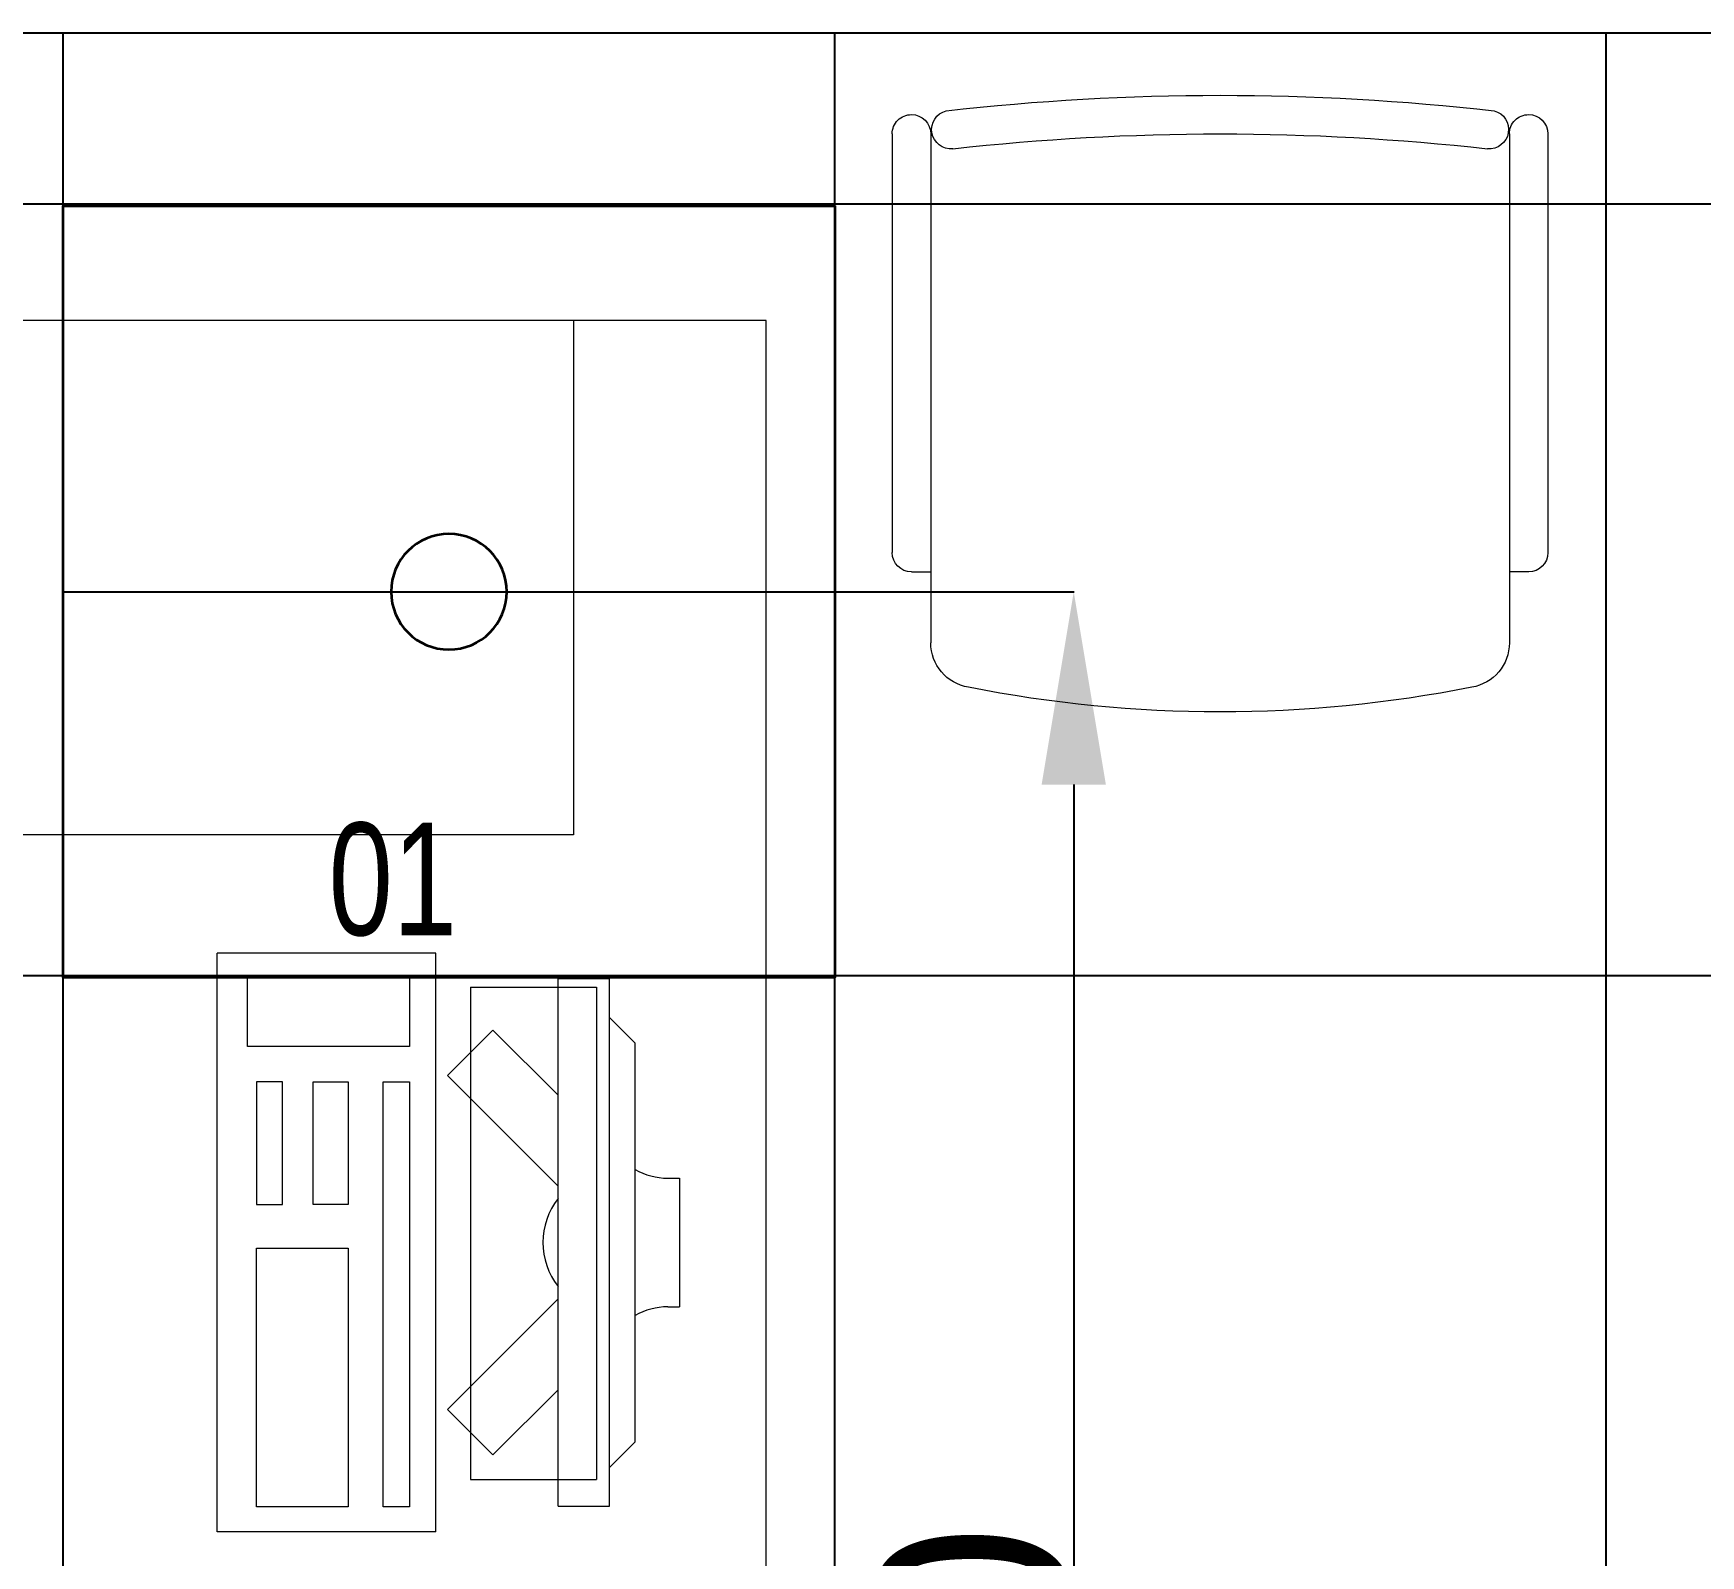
# Model space of a CAD drawing. Header units: inches. Extents: x -12418 to 57169, y -29325 to 19878.
# Drawn here: x 32377 to 33673, y -8251 to -7067 of the extents above; entities that cross this region are included whole.
import ezdxf
from ezdxf.enums import TextEntityAlignment as Align

# ---------------------------------------------------------------- set-up
doc = ezdxf.new("R2010")
doc.units = ezdxf.units.IN
doc.header["$LTSCALE"] = 25
doc.header["$MEASUREMENT"] = 0
doc.header["$PDMODE"] = 3
doc.linetypes.add('00-Ground Floor$0$HIDDEN', pattern=[9.525, 6.35, -3.175])
doc.layers.get('0').update_dxf_attribs({"color": 8})
doc.layers.get('Defpoints').update_dxf_attribs({"color": 8})
for name, color, linetype, lineweight in [('00-Ground Floor$0$72_EGR_EQP_TAG', 142, 'Continuous', 5), ('00-Ground Floor$0$LOADING', 253, 'Continuous', 5), ('00-Ground Floor$0$Walls', 251, 'Continuous', 5), ('E-DIM', 6, 'Continuous', 18), ('E-LITE-CIRC-NUMB', 6, 'Continuous', 25), ('E-LITE-CLNG', 150, 'Continuous', 35), ('E-LITE-CTRL', 6, 'Continuous', 25)]:
    doc.layers.add(name, color=color, linetype=linetype, lineweight=lineweight)
doc.layers.add('00-Ground Floor$0$False Ceiling', color=251, linetype='Continuous')
doc.styles.add('00-Ground Floor$0$X3G_ENTITY_257CFD', font='swisscl.ttf', dxfattribs={"height": 200})
doc.styles.add('DC_Simplex', font='SIMPLEX.shx', dxfattribs={"width": 0.7})
doc.styles.get("Standard").update_dxf_attribs({"font": 'arial.ttf'})
doc.dimstyles.get("Standard").update_dxf_attribs({"dimtxt": 150, "dimasz": 150, "dimexe": 0.18, "dimexo": 0.0625, "dimgap": 1, "dimtad": 1, "dimdec": 0, "dimlfac": 0.1, "dimzin": 0, "dimdsep": 46, "dimtxsty": 'Standard', "dimcen": 0.09, "dimclrd": 256, "dimclrt": 7, "dimadec": 0, "dimazin": 0, "dimtfac": 1, "dimtdec": 0, "dimtofl": 0, "dimtmove": 0, "dimatfit": 3, "dimfxl": 1, "dimtolj": 1, "dimtzin": 0, "dimarcsym": 0})

# ---------------------------------------------------------------- blocks, each defined once
blk = doc.blocks.new('00-Ground Floor$0$GF21043-P')
at = {"color": 0}
for p, q in [((0.8, 0.75), (-0.8, 0.75)), ((-0.8, 0.75), (-0.8, 0))]:
    blk.add_line(p, q, dxfattribs=at)
at = {"color": 0, "linetype": '00-Ground Floor$0$HIDDEN'}
for p, q in [((-0.8, 0.6), (-0.4, 0.6)), ((-0.4, 0.6), (-0.4, 0))]:
    blk.add_line(p, q, dxfattribs=at)
blk = doc.blocks.new('00-Ground Floor$0$GF21016-P')
at = {"layer": '00-Ground Floor$0$LOADING', "extrusion": (-1.24384e-09, -1.20261e-09, -1)}
for p, q in [((0.0128, 0.0179), (0.0128, 0.4136)), ((0.4628, 0.0179), (0.4628, 0.4136)), ((-0.0022, 0.3585), (0.0128, 0.3585)), ((0.4778, 0.3585), (0.4628, 0.3585)), ((-0.0172, 0.0179), (-0.0172, 0.3435)), ((0.4928, 0.0179), (0.4928, 0.3435)), ((0.4778, 0.0029), (0.4778, 0.0029))]:
    blk.add_line(p, q, dxfattribs=at)
for centre, radius, start, end in [((-0.2378, -0.5362), 1.0036, 78.7568, 101.2432), ((-0.0478, 0.4136), 0.035, 0, 80.6557), ((-0.4278, 0.4136), 0.035, 99.3443, 180), ((0.0022, 0.3435), 0.015, 0, 90), ((-0.4778, 0.3435), 0.015, 90, 180), ((-0.0284, 0.0145), 0.015, 284.3864, 95.5209), ((-0.2378, 1.8928), 1.8749, 263.6341, 276.3659), ((-0.4471, 0.0145), 0.015, 84.4791, 255.6136), ((0.0022, 0.0179), 0.015, 270, 0), ((0.0022, 0.0179), 0.015, 180, 270), ((-0.4778, 0.0179), 0.015, 270, 0), ((-0.4778, 0.0179), 0.015, 180, 270), ((-0.2378, 1.8734), 1.8855, 263.5119, 276.4881)]:
    blk.add_arc(centre, radius, start, end, dxfattribs=at)
blk = doc.blocks.new('00-Ground Floor$0$ITCWLS1-P')
at = {"layer": '00-Ground Floor$0$LOADING'}
for p, q in [((-0.17, 0.45), (-0.17, 0)), ((-0.17, 0.45), (0, 0.45)), ((0, 0.45), (0, 0)), ((-0.2651, 0.43, 0), (-0.3051, 0.43, 0)), ((-0.3051, 0.43, 0), (-0.3051, 0.02, 0)), ((-0.2651, 0.43, 0), (-0.2651, 0.02, 0)), ((-0.1496, 0.4305), (-0.1291, 0.4305)), ((-0.1291, 0.4305), (-0.1291, 0.4089)), ((-0.197, 0.4094), (-0.295, 0.4094)), ((-0.295, 0.0264), (-0.295, 0.4094)), ((-0.197, 0.0264), (-0.197, 0.4094)), ((-0.3251, 0.38, 0), (-0.3051, 0.4, 0)), ((-0.3251, 0.38, 0), (-0.3251, 0.07, 0)), ((-0.3503, 0.275), (-0.3596, 0.275)), ((-0.3596, 0.175), (-0.3596, 0.275)), ((-0.3503, 0.175), (-0.3596, 0.175)), ((-0.3251, 0.07, 0), (-0.3051, 0.05, 0)), ((-0.197, 0.0264), (-0.295, 0.0264)), ((-0.3051, 0.02, 0), (-0.2651, 0.02, 0)), ((-0.17, 0), (0, 0))]:
    blk.add_line(p, q, dxfattribs=at)
at = {"layer": '00-Ground Floor$0$LOADING', "extrusion": (2.48281e-10, 3.18408e-10, -1)}
for p, q in [((-0.2651, 0.3395), (-0.2144, 0.3902)), ((-0.1791, 0.3548), (-0.2144, 0.3902)), ((-0.2651, 0.2688), (-0.1791, 0.3548))]:
    blk.add_line(p, q, dxfattribs=at)
at = {"layer": '00-Ground Floor$0$LOADING', "extrusion": (2.48281e-10, -3.18408e-10, -1)}
for p, q in [((-0.2651, 0.1812), (-0.1791, 0.0952)), ((-0.2651, 0.1105), (-0.2144, 0.0598)), ((-0.1791, 0.0952), (-0.2144, 0.0598))]:
    blk.add_line(p, q, dxfattribs=at)
at = {"layer": '00-Ground Floor$0$LOADING'}
for points in [[(-0.1291, 0.4089), (-0.1291, 0.1), (-0.1496, 0.1), (-0.1496, 0.4305)], [(-0.1496, 0.1), (-0.1496, 0.1), (-0.1496, 0.1), (-0.1496, 0.1), (-0.1496, 0.1), (-0.1496, 0.1), (-0.1496, 0.1), (-0.1496, 0.1), (-0.1496, 0.1)], [(-0.1496, 0.1), (-0.1496, 0.1), (-0.1496, 0.1), (-0.1496, 0.1), (-0.1496, 0.1), (-0.1496, 0.1), (-0.1496, 0.1), (-0.1496, 0.1), (-0.1496, 0.1), (-0.1496, 0.1), (-0.1496, 0.1), (-0.1496, 0.1), (-0.1496, 0.1), (-0.1496, 0.1), (-0.1496, 0.1), (-0.1496, 0.1), (-0.1496, 0.1), (-0.1496, 0.1)], [(-0.1496, 0.1), (-0.1496, 0.1), (-0.1496, 0.1), (-0.1496, 0.1), (-0.1496, 0.1), (-0.1496, 0.1), (-0.1496, 0.1), (-0.1496, 0.1), (-0.1496, 0.1), (-0.1496, 0.1)], [(-0.1496, 0.1), (-0.1496, 0.1), (-0.1496, 0.1), (-0.1496, 0.1), (-0.1496, 0.1), (-0.1496, 0.1), (-0.1496, 0.1)], [(-0.1496, 0.1), (-0.1496, 0.1), (-0.1496, 0.1), (-0.1496, 0.1), (-0.1496, 0.1), (-0.1496, 0.1), (-0.1496, 0.1), (-0.1496, 0.1), (-0.1496, 0.1), (-0.1496, 0.1)], [(-0.1496, 0.1), (-0.1496, 0.1), (-0.1496, 0.1), (-0.1496, 0.1), (-0.1496, 0.1), (-0.1496, 0.1), (-0.1496, 0.1), (-0.1496, 0.1), (-0.1496, 0.1), (-0.1496, 0.1), (-0.1496, 0.1), (-0.1496, 0.1), (-0.1496, 0.1), (-0.1496, 0.1), (-0.1496, 0.1)], [(-0.1496, 0.1), (-0.1496, 0.1), (-0.1496, 0.1), (-0.1496, 0.1), (-0.1496, 0.1), (-0.1496, 0.1), (-0.1496, 0.1), (-0.1496, 0.1), (-0.1496, 0.1), (-0.1496, 0.1)], [(-0.1496, 0.1), (-0.1496, 0.1), (-0.1496, 0.1), (-0.1496, 0.1), (-0.1496, 0.1), (-0.1496, 0.1), (-0.1496, 0.1), (-0.1496, 0.1), (-0.1496, 0.1), (-0.1496, 0.1)], [(-0.1496, 0.1), (-0.1496, 0.1), (-0.1496, 0.1), (-0.1496, 0.1), (-0.1496, 0.1), (-0.1496, 0.1), (-0.1496, 0.1), (-0.1496, 0.1), (-0.1496, 0.1), (-0.1496, 0.1), (-0.1496, 0.1), (-0.1496, 0.1), (-0.1496, 0.1), (-0.1496, 0.1), (-0.1496, 0.1), (-0.1496, 0.1), (-0.1496, 0.1), (-0.1496, 0.1), (-0.1496, 0.1), (-0.1496, 0.1), (-0.1496, 0.1), (-0.1496, 0.1), (-0.1496, 0.1), (-0.1496, 0.1), (-0.1496, 0.1), (-0.1496, 0.1), (-0.1496, 0.1), (-0.1496, 0.1), (-0.1496, 0.1), (-0.1496, 0.1), (-0.1496, 0.1), (-0.1496, 0.1), (-0.1496, 0.1), (-0.1496, 0.1), (-0.1496, 0.1), (-0.1496, 0.1), (-0.1496, 0.1), (-0.1496, 0.1), (-0.1496, 0.1), (-0.1496, 0.1), (-0.1496, 0.1), (-0.1496, 0.1), (-0.1496, 0.1), (-0.1496, 0.1), (-0.1496, 0.1), (-0.1496, 0.1), (-0.1496, 0.1), (-0.1496, 0.1), (-0.1496, 0.1), (-0.1496, 0.1), (-0.1496, 0.1), (-0.1496, 0.1), (-0.1496, 0.1), (-0.1496, 0.1)], [(-0.1496, 0.1), (-0.1496, 0.1), (-0.1496, 0.1), (-0.1496, 0.1), (-0.1496, 0.1), (-0.1496, 0.1), (-0.1496, 0.1), (-0.1496, 0.1), (-0.1496, 0.1), (-0.1496, 0.1), (-0.1496, 0.1), (-0.1496, 0.1), (-0.1496, 0.1), (-0.1496, 0.1), (-0.1496, 0.1), (-0.1496, 0.1), (-0.1496, 0.1), (-0.1496, 0.1), (-0.1496, 0.1), (-0.1496, 0.1), (-0.1496, 0.1), (-0.1496, 0.1), (-0.1496, 0.1), (-0.1496, 0.1), (-0.1496, 0.1), (-0.1496, 0.1), (-0.1496, 0.1), (-0.1496, 0.1), (-0.1496, 0.1), (-0.1496, 0.1), (-0.1496, 0.1), (-0.1496, 0.1), (-0.1496, 0.1), (-0.1496, 0.1), (-0.1496, 0.1), (-0.1496, 0.1), (-0.1496, 0.1), (-0.1496, 0.1), (-0.1496, 0.1), (-0.1496, 0.1), (-0.1496, 0.1), (-0.1496, 0.1), (-0.1496, 0.1), (-0.1496, 0.1), (-0.1496, 0.1), (-0.1496, 0.1), (-0.1496, 0.1), (-0.1496, 0.1), (-0.1496, 0.1), (-0.1496, 0.1), (-0.1496, 0.1), (-0.1496, 0.1), (-0.1496, 0.1), (-0.1496, 0.1), (-0.1496, 0.1), (-0.1496, 0.1), (-0.1496, 0.1), (-0.1496, 0.1), (-0.1496, 0.1), (-0.1496, 0.1), (-0.1496, 0.1), (-0.1496, 0.1), (-0.1496, 0.1), (-0.1496, 0.1), (-0.1496, 0.1), (-0.1496, 0.1), (-0.1496, 0.1), (-0.1496, 0.1), (-0.1496, 0.1), (-0.1496, 0.1), (-0.1496, 0.1), (-0.1496, 0.1), (-0.1496, 0.1), (-0.1496, 0.1), (-0.1496, 0.1), (-0.1496, 0.1), (-0.1496, 0.1), (-0.1496, 0.1), (-0.1496, 0.1), (-0.1496, 0.1), (-0.1496, 0.1), (-0.1496, 0.1), (-0.1496, 0.1), (-0.1496, 0.1), (-0.1496, 0.1), (-0.1496, 0.1), (-0.1496, 0.1), (-0.1496, 0.1), (-0.1496, 0.1)], [(-0.1496, 0.1), (-0.1496, 0.1), (-0.1496, 0.1), (-0.1496, 0.1), (-0.1496, 0.1), (-0.1496, 0.1), (-0.1496, 0.1), (-0.1496, 0.1), (-0.1496, 0.1), (-0.1496, 0.1), (-0.1496, 0.1), (-0.1496, 0.1)], [(-0.1496, 0.1), (-0.1496, 0.1), (-0.1496, 0.1), (-0.1496, 0.1), (-0.1496, 0.1), (-0.1496, 0.1), (-0.1496, 0.1)], [(-0.1496, 0.1), (-0.1496, 0.1), (-0.1496, 0.1), (-0.1496, 0.1), (-0.1496, 0.1), (-0.1496, 0.1), (-0.1496, 0.1), (-0.1496, 0.1), (-0.1496, 0.1), (-0.1496, 0.1), (-0.1496, 0.1), (-0.1496, 0.1), (-0.1496, 0.1), (-0.1496, 0.1), (-0.1496, 0.1), (-0.1496, 0.1), (-0.1496, 0.1)], [(-0.1496, 0.1), (-0.1496, 0.1), (-0.1496, 0.1), (-0.1496, 0.1), (-0.1496, 0.1), (-0.1496, 0.1), (-0.1496, 0.1), (-0.1496, 0.1), (-0.1496, 0.1), (-0.1496, 0.1), (-0.1496, 0.1), (-0.1496, 0.1), (-0.1496, 0.1), (-0.1496, 0.1), (-0.1496, 0.1), (-0.1496, 0.1), (-0.1496, 0.1), (-0.1496, 0.1), (-0.1496, 0.1), (-0.1496, 0.1), (-0.1496, 0.1), (-0.1496, 0.1), (-0.1496, 0.1), (-0.1496, 0.1), (-0.1496, 0.1), (-0.1496, 0.1), (-0.1496, 0.1), (-0.1496, 0.1), (-0.1496, 0.1), (-0.1496, 0.1), (-0.1496, 0.1), (-0.1496, 0.1), (-0.1496, 0.1), (-0.1496, 0.1), (-0.1496, 0.1), (-0.1496, 0.1), (-0.1496, 0.1), (-0.1496, 0.1), (-0.1496, 0.1), (-0.1496, 0.1), (-0.1496, 0.1), (-0.1496, 0.1), (-0.1496, 0.1), (-0.1496, 0.1), (-0.1496, 0.1), (-0.1496, 0.1), (-0.1496, 0.1), (-0.1496, 0.1), (-0.1496, 0.1), (-0.1496, 0.1), (-0.1496, 0.1), (-0.1496, 0.1), (-0.1496, 0.1), (-0.1496, 0.1), (-0.1496, 0.1), (-0.1496, 0.1), (-0.1496, 0.1), (-0.1496, 0.1), (-0.1496, 0.1), (-0.1496, 0.1), (-0.1496, 0.1), (-0.1496, 0.1), (-0.1496, 0.1), (-0.1496, 0.1), (-0.1496, 0.1), (-0.1496, 0.1), (-0.1496, 0.1), (-0.1496, 0.1), (-0.1496, 0.1), (-0.1496, 0.1), (-0.1496, 0.1), (-0.1496, 0.1), (-0.1496, 0.1), (-0.1496, 0.1), (-0.1496, 0.1), (-0.1496, 0.1), (-0.1496, 0.1), (-0.1496, 0.1), (-0.1496, 0.1), (-0.1496, 0.1), (-0.1496, 0.1), (-0.1496, 0.1), (-0.1496, 0.1), (-0.1496, 0.1), (-0.1496, 0.1), (-0.1496, 0.1), (-0.1496, 0.1), (-0.1496, 0.1), (-0.1496, 0.1), (-0.1496, 0.1), (-0.1496, 0.1), (-0.1496, 0.1), (-0.1496, 0.1), (-0.1496, 0.1), (-0.1496, 0.1), (-0.1496, 0.1), (-0.1496, 0.1), (-0.1496, 0.1), (-0.1496, 0.1), (-0.1496, 0.1), (-0.1496, 0.1), (-0.1496, 0.1), (-0.1496, 0.1), (-0.1496, 0.1), (-0.1496, 0.1), (-0.1496, 0.1), (-0.1496, 0.1), (-0.1496, 0.1), (-0.1496, 0.1), (-0.1496, 0.1), (-0.1496, 0.1)], [(-0.1496, 0.1), (-0.1496, 0.1), (-0.1496, 0.1), (-0.1496, 0.1), (-0.1496, 0.1), (-0.1496, 0.1), (-0.1496, 0.1), (-0.1496, 0.1)]]:
    blk.add_lwpolyline(points, dxfattribs=at)
for points in [[(-0.1019, 0.4305), (-0.0304, 0.4305), (-0.0304, 0.2294), (-0.1019, 0.2294)], [(-0.1019, 0.1954), (-0.0747, 0.1954), (-0.0747, 0.1), (-0.1019, 0.1)], [(-0.0304, 0.1954), (-0.0508, 0.1954), (-0.0508, 0.1), (-0.0304, 0.1)], [(-0.1496, 0.1), (-0.1496, 0.1), (-0.1496, 0.1), (-0.1496, 0.1), (-0.1496, 0.1), (-0.1496, 0.1), (-0.1496, 0.1), (-0.1496, 0.1), (-0.1496, 0.1), (-0.1496, 0.1), (-0.1496, 0.1), (-0.1496, 0.1), (-0.1496, 0.1), (-0.1496, 0.1), (-0.1496, 0.1), (-0.1496, 0.1), (-0.1496, 0.1), (-0.1496, 0.1), (-0.1496, 0.1), (-0.1496, 0.1), (-0.1496, 0.1), (-0.1496, 0.1), (-0.1496, 0.1), (-0.1496, 0.1), (-0.1496, 0.1), (-0.1496, 0.1), (-0.1496, 0.1), (-0.1496, 0.1), (-0.1496, 0.1), (-0.1496, 0.1), (-0.1496, 0.1), (-0.1496, 0.1), (-0.1496, 0.1), (-0.1496, 0.1), (-0.1496, 0.1), (-0.1496, 0.1), (-0.1496, 0.1), (-0.1496, 0.1), (-0.1496, 0.1), (-0.1496, 0.1), (-0.1496, 0.1), (-0.1496, 0.1), (-0.1496, 0.1), (-0.1496, 0.1), (-0.1496, 0.1), (-0.1496, 0.1), (-0.1496, 0.1), (-0.1496, 0.1), (-0.1496, 0.1), (-0.1496, 0.1), (-0.1496, 0.1), (-0.1496, 0.1), (-0.1496, 0.1), (-0.1496, 0.1), (-0.1496, 0.1), (-0.1496, 0.1), (-0.1496, 0.1), (-0.1496, 0.1), (-0.1496, 0.1), (-0.1496, 0.1), (-0.1496, 0.1), (-0.1496, 0.1), (-0.1496, 0.1), (-0.1496, 0.1), (-0.1496, 0.1), (-0.1496, 0.1), (-0.1496, 0.1), (-0.1496, 0.1), (-0.1496, 0.1), (-0.1496, 0.1), (-0.1496, 0.1), (-0.1496, 0.1), (-0.1496, 0.1), (-0.1496, 0.1), (-0.1496, 0.1), (-0.1496, 0.1), (-0.1496, 0.1), (-0.1496, 0.1), (-0.1496, 0.1), (-0.1496, 0.1), (-0.1496, 0.1), (-0.1496, 0.1), (-0.1496, 0.1), (-0.1496, 0.1), (-0.1496, 0.1), (-0.1496, 0.1), (-0.1496, 0.1), (-0.1496, 0.1), (-0.1496, 0.1), (-0.1496, 0.1), (-0.1496, 0.1), (-0.1496, 0.1), (-0.1496, 0.1), (-0.1496, 0.1), (-0.1496, 0.1), (-0.1496, 0.1), (-0.1496, 0.1), (-0.1496, 0.1), (-0.1496, 0.1), (-0.1496, 0.1), (-0.1496, 0.1), (-0.1496, 0.1), (-0.1496, 0.1), (-0.1496, 0.1), (-0.1496, 0.1), (-0.1496, 0.1), (-0.1496, 0.1), (-0.1496, 0.1), (-0.1496, 0.1), (-0.1496, 0.1), (-0.1496, 0.1), (-0.1496, 0.1), (-0.1496, 0.1), (-0.1496, 0.1), (-0.1496, 0.1), (-0.1496, 0.1), (-0.1496, 0.1), (-0.1496, 0.1), (-0.1496, 0.1), (-0.1496, 0.1), (-0.1496, 0.1), (-0.1496, 0.1), (-0.1496, 0.1), (-0.1496, 0.1), (-0.1496, 0.1), (-0.1496, 0.1), (-0.1496, 0.1), (-0.1496, 0.1), (-0.1496, 0.1), (-0.1496, 0.1), (-0.1496, 0.1), (-0.1496, 0.1), (-0.1496, 0.1), (-0.1496, 0.1), (-0.1496, 0.1), (-0.1496, 0.1), (-0.1496, 0.1), (-0.1496, 0.1), (-0.1496, 0.1), (-0.1496, 0.1), (-0.1496, 0.1), (-0.1496, 0.1), (-0.1496, 0.1), (-0.1496, 0.1), (-0.1496, 0.1), (-0.1496, 0.1), (-0.1496, 0.1), (-0.1496, 0.1), (-0.1496, 0.1), (-0.1496, 0.1), (-0.1496, 0.1), (-0.1496, 0.1), (-0.1496, 0.1), (-0.1496, 0.1), (-0.1496, 0.1), (-0.1496, 0.1), (-0.1496, 0.1), (-0.1496, 0.1), (-0.1496, 0.1), (-0.1496, 0.1), (-0.1496, 0.1), (-0.1496, 0.1), (-0.1496, 0.1), (-0.1496, 0.1), (-0.1496, 0.1), (-0.1496, 0.1), (-0.1496, 0.1), (-0.1496, 0.1), (-0.1496, 0.1), (-0.1496, 0.1), (-0.1496, 0.1), (-0.1496, 0.1), (-0.1496, 0.1), (-0.1496, 0.1), (-0.1496, 0.1), (-0.1496, 0.1), (-0.1496, 0.1), (-0.1496, 0.1), (-0.1496, 0.1), (-0.1496, 0.1), (-0.1496, 0.1), (-0.1496, 0.1), (-0.1496, 0.1), (-0.1496, 0.1), (-0.1496, 0.1), (-0.1496, 0.1), (-0.1496, 0.1), (-0.1496, 0.1), (-0.1496, 0.1), (-0.1496, 0.1), (-0.1496, 0.1), (-0.1496, 0.1), (-0.1496, 0.1), (-0.1496, 0.1), (-0.1496, 0.1), (-0.1496, 0.1), (-0.1496, 0.1), (-0.1496, 0.1), (-0.1496, 0.1), (-0.1496, 0.1), (-0.1496, 0.1), (-0.1496, 0.1), (-0.1496, 0.1), (-0.1496, 0.1), (-0.1496, 0.1), (-0.1496, 0.1), (-0.1496, 0.1), (-0.1496, 0.1), (-0.1496, 0.1), (-0.1496, 0.1), (-0.1496, 0.1), (-0.1496, 0.1), (-0.1496, 0.1), (-0.1496, 0.1), (-0.1496, 0.1), (-0.1496, 0.1), (-0.1496, 0.1), (-0.1496, 0.1), (-0.1496, 0.1), (-0.1496, 0.1), (-0.1496, 0.1), (-0.1496, 0.1), (-0.1496, 0.1), (-0.1496, 0.1), (-0.1496, 0.1), (-0.1496, 0.1), (-0.1496, 0.1), (-0.1496, 0.1), (-0.1496, 0.1), (-0.1496, 0.1), (-0.1496, 0.1), (-0.1496, 0.1), (-0.1496, 0.1), (-0.1496, 0.1), (-0.1496, 0.1), (-0.1496, 0.1), (-0.1496, 0.1), (-0.1496, 0.1), (-0.1496, 0.1), (-0.1496, 0.1), (-0.1496, 0.1), (-0.1496, 0.1), (-0.1496, 0.1), (-0.1496, 0.1), (-0.1496, 0.1), (-0.1496, 0.1), (-0.1496, 0.1), (-0.1496, 0.1), (-0.1496, 0.1), (-0.1496, 0.1), (-0.1496, 0.1), (-0.1496, 0.1), (-0.1496, 0.1), (-0.1496, 0.1), (-0.1496, 0.1), (-0.1496, 0.1), (-0.1496, 0.1), (-0.1496, 0.1), (-0.1496, 0.1), (-0.1496, 0.1), (-0.1496, 0.1), (-0.1496, 0.1), (-0.1496, 0.1), (-0.1496, 0.1), (-0.1496, 0.1), (-0.1496, 0.1), (-0.1496, 0.1), (-0.1496, 0.1), (-0.1496, 0.1), (-0.1496, 0.1), (-0.1496, 0.1), (-0.1496, 0.1), (-0.1496, 0.1), (-0.1496, 0.1), (-0.1496, 0.1), (-0.1496, 0.1), (-0.1496, 0.1)], [(-0.1496, 0.1), (-0.1496, 0.1), (-0.1496, 0.1), (-0.1496, 0.1), (-0.1496, 0.1), (-0.1496, 0.1), (-0.1496, 0.1), (-0.1496, 0.1), (-0.1496, 0.1), (-0.1496, 0.1), (-0.1496, 0.1), (-0.1496, 0.1), (-0.1496, 0.1), (-0.1496, 0.1), (-0.1496, 0.1), (-0.1496, 0.1), (-0.1496, 0.1), (-0.1496, 0.1), (-0.1496, 0.1), (-0.1496, 0.1), (-0.1496, 0.1), (-0.1496, 0.1), (-0.1496, 0.1), (-0.1496, 0.1), (-0.1496, 0.1), (-0.1496, 0.1), (-0.1496, 0.1), (-0.1496, 0.1), (-0.1496, 0.1), (-0.1496, 0.1), (-0.1496, 0.1), (-0.1496, 0.1), (-0.1496, 0.1), (-0.1496, 0.1), (-0.1496, 0.1), (-0.1496, 0.1), (-0.1496, 0.1), (-0.1496, 0.1), (-0.1496, 0.1), (-0.1496, 0.1), (-0.1496, 0.1), (-0.1496, 0.1), (-0.1496, 0.1), (-0.1496, 0.1), (-0.1496, 0.1), (-0.1496, 0.1), (-0.1496, 0.1), (-0.1496, 0.1), (-0.1496, 0.1), (-0.1496, 0.1), (-0.1496, 0.1), (-0.1496, 0.1), (-0.1496, 0.1), (-0.1496, 0.1), (-0.1496, 0.1), (-0.1496, 0.1), (-0.1496, 0.1), (-0.1496, 0.1), (-0.1496, 0.1), (-0.1496, 0.1), (-0.1496, 0.1), (-0.1496, 0.1), (-0.1496, 0.1), (-0.1496, 0.1), (-0.1496, 0.1), (-0.1496, 0.1), (-0.1496, 0.1), (-0.1496, 0.1), (-0.1496, 0.1), (-0.1496, 0.1), (-0.1496, 0.1), (-0.1496, 0.1), (-0.1496, 0.1), (-0.1496, 0.1), (-0.1496, 0.1), (-0.1496, 0.1), (-0.1496, 0.1), (-0.1496, 0.1), (-0.1496, 0.1), (-0.1496, 0.1), (-0.1496, 0.1), (-0.1496, 0.1), (-0.1496, 0.1), (-0.1496, 0.1), (-0.1496, 0.1), (-0.1496, 0.1), (-0.1496, 0.1), (-0.1496, 0.1), (-0.1496, 0.1), (-0.1496, 0.1), (-0.1496, 0.1), (-0.1496, 0.1), (-0.1496, 0.1), (-0.1496, 0.1), (-0.1496, 0.1), (-0.1496, 0.1), (-0.1496, 0.1), (-0.1496, 0.1), (-0.1496, 0.1), (-0.1496, 0.1), (-0.1496, 0.1), (-0.1496, 0.1), (-0.1496, 0.1), (-0.1496, 0.1), (-0.1496, 0.1), (-0.1496, 0.1), (-0.1496, 0.1), (-0.1496, 0.1), (-0.1496, 0.1), (-0.1496, 0.1), (-0.1496, 0.1), (-0.1496, 0.1), (-0.1496, 0.1), (-0.1496, 0.1), (-0.1496, 0.1), (-0.1496, 0.1), (-0.1496, 0.1), (-0.1496, 0.1), (-0.1496, 0.1), (-0.1496, 0.1), (-0.1496, 0.1), (-0.1496, 0.1), (-0.1496, 0.1), (-0.1496, 0.1), (-0.1496, 0.1), (-0.1496, 0.1), (-0.1496, 0.1), (-0.1496, 0.1), (-0.1496, 0.1), (-0.1496, 0.1), (-0.1496, 0.1), (-0.1496, 0.1), (-0.1496, 0.1), (-0.1496, 0.1), (-0.1496, 0.1), (-0.1496, 0.1), (-0.1496, 0.1), (-0.1496, 0.1), (-0.1496, 0.1), (-0.1496, 0.1), (-0.1496, 0.1), (-0.1496, 0.1), (-0.1496, 0.1), (-0.1496, 0.1), (-0.1496, 0.1), (-0.1496, 0.1), (-0.1496, 0.1), (-0.1496, 0.1), (-0.1496, 0.1), (-0.1496, 0.1), (-0.1496, 0.1), (-0.1496, 0.1), (-0.1496, 0.1), (-0.1496, 0.1), (-0.1496, 0.1), (-0.1496, 0.1), (-0.1496, 0.1), (-0.1496, 0.1), (-0.1496, 0.1), (-0.1496, 0.1), (-0.1496, 0.1), (-0.1496, 0.1), (-0.1496, 0.1), (-0.1496, 0.1), (-0.1496, 0.1), (-0.1496, 0.1), (-0.1496, 0.1), (-0.1496, 0.1), (-0.1496, 0.1), (-0.1496, 0.1), (-0.1496, 0.1), (-0.1496, 0.1), (-0.1496, 0.1), (-0.1496, 0.1), (-0.1496, 0.1), (-0.1496, 0.1), (-0.1496, 0.1), (-0.1496, 0.1), (-0.1496, 0.1), (-0.1496, 0.1), (-0.1496, 0.1), (-0.1496, 0.1), (-0.1496, 0.1), (-0.1496, 0.1), (-0.1496, 0.1), (-0.1496, 0.1), (-0.1496, 0.1), (-0.1496, 0.1), (-0.1496, 0.1), (-0.1496, 0.1), (-0.1496, 0.1), (-0.1496, 0.1), (-0.1496, 0.1), (-0.1496, 0.1), (-0.1496, 0.1), (-0.1496, 0.1), (-0.1496, 0.1), (-0.1496, 0.1), (-0.1496, 0.1), (-0.1496, 0.1), (-0.1496, 0.1), (-0.1496, 0.1), (-0.1496, 0.1), (-0.1496, 0.1), (-0.1496, 0.1), (-0.1496, 0.1), (-0.1496, 0.1), (-0.1496, 0.1), (-0.1496, 0.1), (-0.1496, 0.1), (-0.1496, 0.1), (-0.1496, 0.1), (-0.1496, 0.1), (-0.1496, 0.1)], [(-0.1496, 0.1), (-0.1496, 0.1), (-0.1496, 0.1), (-0.1496, 0.1), (-0.1496, 0.1), (-0.1496, 0.1), (-0.1496, 0.1), (-0.1496, 0.1), (-0.1496, 0.1), (-0.1496, 0.1), (-0.1496, 0.1), (-0.1496, 0.1), (-0.1496, 0.1), (-0.1496, 0.1), (-0.1496, 0.1), (-0.1496, 0.1), (-0.1496, 0.1), (-0.1496, 0.1), (-0.1496, 0.1), (-0.1496, 0.1), (-0.1496, 0.1), (-0.1496, 0.1), (-0.1496, 0.1), (-0.1496, 0.1), (-0.1496, 0.1), (-0.1496, 0.1), (-0.1496, 0.1), (-0.1496, 0.1), (-0.1496, 0.1), (-0.1496, 0.1), (-0.1496, 0.1), (-0.1496, 0.1), (-0.1496, 0.1), (-0.1496, 0.1), (-0.1496, 0.1), (-0.1496, 0.1), (-0.1496, 0.1), (-0.1496, 0.1), (-0.1496, 0.1), (-0.1496, 0.1), (-0.1496, 0.1), (-0.1496, 0.1), (-0.1496, 0.1), (-0.1496, 0.1), (-0.1496, 0.1), (-0.1496, 0.1), (-0.1496, 0.1), (-0.1496, 0.1), (-0.1496, 0.1), (-0.1496, 0.1), (-0.1496, 0.1), (-0.1496, 0.1), (-0.1496, 0.1), (-0.1496, 0.1), (-0.1496, 0.1), (-0.1496, 0.1), (-0.1496, 0.1), (-0.1496, 0.1), (-0.1496, 0.1), (-0.1496, 0.1), (-0.1496, 0.1), (-0.1496, 0.1), (-0.1496, 0.1), (-0.1496, 0.1), (-0.1496, 0.1), (-0.1496, 0.1), (-0.1496, 0.1), (-0.1496, 0.1), (-0.1496, 0.1), (-0.1496, 0.1), (-0.1496, 0.1), (-0.1496, 0.1), (-0.1496, 0.1), (-0.1496, 0.1), (-0.1496, 0.1), (-0.1496, 0.1), (-0.1496, 0.1), (-0.1496, 0.1), (-0.1496, 0.1), (-0.1496, 0.1), (-0.1496, 0.1), (-0.1496, 0.1), (-0.1496, 0.1), (-0.1496, 0.1), (-0.1496, 0.1), (-0.1496, 0.1), (-0.1496, 0.1), (-0.1496, 0.1), (-0.1496, 0.1), (-0.1496, 0.1), (-0.1496, 0.1), (-0.1496, 0.1), (-0.1496, 0.1), (-0.1496, 0.1), (-0.1496, 0.1), (-0.1496, 0.1), (-0.1496, 0.1), (-0.1496, 0.1), (-0.1496, 0.1), (-0.1496, 0.1), (-0.1496, 0.1), (-0.1496, 0.1), (-0.1496, 0.1), (-0.1496, 0.1), (-0.1496, 0.1), (-0.1496, 0.1), (-0.1496, 0.1), (-0.1496, 0.1), (-0.1496, 0.1), (-0.1496, 0.1), (-0.1496, 0.1), (-0.1496, 0.1), (-0.1496, 0.1), (-0.1496, 0.1), (-0.1496, 0.1), (-0.1496, 0.1), (-0.1496, 0.1), (-0.1496, 0.1), (-0.1496, 0.1), (-0.1496, 0.1), (-0.1496, 0.1), (-0.1496, 0.1), (-0.1496, 0.1), (-0.1496, 0.1), (-0.1496, 0.1), (-0.1496, 0.1), (-0.1496, 0.1), (-0.1496, 0.1), (-0.1496, 0.1), (-0.1496, 0.1), (-0.1496, 0.1), (-0.1496, 0.1), (-0.1496, 0.1), (-0.1496, 0.1), (-0.1496, 0.1), (-0.1496, 0.1), (-0.1496, 0.1), (-0.1496, 0.1), (-0.1496, 0.1), (-0.1496, 0.1), (-0.1496, 0.1), (-0.1496, 0.1), (-0.1496, 0.1), (-0.1496, 0.1), (-0.1496, 0.1), (-0.1496, 0.1), (-0.1496, 0.1), (-0.1496, 0.1), (-0.1496, 0.1), (-0.1496, 0.1), (-0.1496, 0.1), (-0.1496, 0.1), (-0.1496, 0.1), (-0.1496, 0.1), (-0.1496, 0.1), (-0.1496, 0.1), (-0.1496, 0.1), (-0.1496, 0.1), (-0.1496, 0.1), (-0.1496, 0.1), (-0.1496, 0.1), (-0.1496, 0.1), (-0.1496, 0.1), (-0.1496, 0.1), (-0.1496, 0.1), (-0.1496, 0.1), (-0.1496, 0.1), (-0.1496, 0.1), (-0.1496, 0.1), (-0.1496, 0.1), (-0.1496, 0.1), (-0.1496, 0.1), (-0.1496, 0.1), (-0.1496, 0.1), (-0.1496, 0.1), (-0.1496, 0.1), (-0.1496, 0.1), (-0.1496, 0.1), (-0.1496, 0.1), (-0.1496, 0.1), (-0.1496, 0.1), (-0.1496, 0.1), (-0.1496, 0.1), (-0.1496, 0.1), (-0.1496, 0.1), (-0.1496, 0.1), (-0.1496, 0.1), (-0.1496, 0.1), (-0.1496, 0.1), (-0.1496, 0.1), (-0.1496, 0.1), (-0.1496, 0.1), (-0.1496, 0.1), (-0.1496, 0.1), (-0.1496, 0.1), (-0.1496, 0.1), (-0.1496, 0.1), (-0.1496, 0.1), (-0.1496, 0.1), (-0.1496, 0.1), (-0.1496, 0.1), (-0.1496, 0.1), (-0.1496, 0.1), (-0.1496, 0.1), (-0.1496, 0.1), (-0.1496, 0.1), (-0.1496, 0.1), (-0.1496, 0.1), (-0.1496, 0.1), (-0.1496, 0.1), (-0.1496, 0.1), (-0.1496, 0.1), (-0.1496, 0.1), (-0.1496, 0.1), (-0.1496, 0.1), (-0.1496, 0.1), (-0.1496, 0.1), (-0.1496, 0.1), (-0.1496, 0.1)], [(-0.1496, 0.0727), (-0.0236, 0.0727), (-0.0236, 0.0182), (-0.1496, 0.0182)]]:
    blk.add_lwpolyline(points, close=True, dxfattribs=at)
for centre, radius, start, end in [((-0.3503, 0.325), 0.05, 270, 300.3093), ((-0.3089, 0.225), 0.0556, 321.9431, 38.0569), ((-0.3503, 0.125), 0.05, 59.6907, 90)]:
    blk.add_arc(centre, radius, start, end, dxfattribs=at)
blk = doc.blocks.new('00-Ground Floor$0$A$Ce9e1c4c3')
at = {"layer": '00-Ground Floor$0$False Ceiling', "color": 254}
blk.add_line((-64050.5, -7067.4, 0), (-68550.5, -7067.4, 0), dxfattribs=at)
at = {"layer": '00-Ground Floor$0$False Ceiling', "color": 254, "linetype": 'Continuous'}
for p, q in [((-67600, -10217.4), (-67600, -7067.4)), ((-67000, -10217.4), (-67000, -7067.4)), ((-66400, -10217.4), (-66400, -7067.4)), ((-68550.5, -7200), (-64050.5, -7200)), ((-68550.5, -7800), (-64050.5, -7800))]:
    blk.add_line(p, q, dxfattribs=at)
blk = doc.blocks.new('00-Ground Floor')
at = {"layer": '00-Ground Floor$0$Walls'}
blk.add_line((35949.5, -7067.4, 0), (31449.5, -7067.4, 0), dxfattribs=at)
at = {"layer": '00-Ground Floor$0$False Ceiling', "color": 254}
blk.add_blockref('00-Ground Floor$0$A$Ce9e1c4c3', (100000, 0), dxfattribs=at)
at = {"layer": '00-Ground Floor$0$LOADING', "color": 1, "extrusion": (-4.75185e-05, 1.86519e-05, 1), "xscale": 1000.000000000003, "yscale": 1000.000000000003, "zscale": -1000.000000000011, "rotation": 179.9999749532387}
blk.add_blockref('00-Ground Floor$0$GF21016-P', (33537.5, -7127.7, -1.8), dxfattribs=at)
at = {"layer": '00-Ground Floor$0$LOADING', "extrusion": (-2.34731e-18, 2.24019e-05, 1), "xscale": 1000, "yscale": 1000, "zscale": 1000, "rotation": 270}
blk.add_blockref('00-Ground Floor$0$GF21043-P', (32196.8, -8090.7, -0.2), dxfattribs=at)
at = {"layer": '00-Ground Floor$0$LOADING', "extrusion": (-8.01373e-06, -1.94019e-16, 1), "xscale": 1000.000000000008, "yscale": 1000.000000000008, "zscale": 1000.000000000008, "rotation": 180.0000000064648}
blk.add_blockref('00-Ground Floor$0$ITCWLS1-P', (32519.8, -7782.6, -0.3), dxfattribs=at)
at = {"layer": '00-Ground Floor$0$72_EGR_EQP_TAG', "insert": (32656.3, -7681.2, 0), "char_height": 87.47, "attachment_point": 2, "style": '00-Ground Floor$0$X3G_ENTITY_257CFD'}
blk.add_mtext('01', dxfattribs=at)
blk = doc.blocks.new('*U13')
blk.add_lwpolyline([(-300, 300), (-300, -300), (300, -300), (300, 300)], close=True)
blk.add_circle((0, 0), 45)
at = {"layer": 'E-LITE-CIRC-NUMB', "style": 'DC_Simplex', "width": 0.7, "flags": 8}
blk.add_attdef('CIRCUIT', text='', height=200, rotation=0, dxfattribs=at).set_placement((-473.9, 300), align=Align.RIGHT)
at = {"layer": 'E-LITE-CTRL', "style": 'DC_Simplex', "width": 0.7, "flags": 8}
blk.add_attdef('CONTROL', (1118.9, -935), '', height=200, rotation=360, dxfattribs=at)
blk = doc.blocks.new('*D319')
at = {"layer": 'Defpoints', "color": 0, "transparency": 16777216}
for p in [(32400, -7501.6), (32400, -9301.6), (33185.9, -9301.6)]:
    blk.add_point(p, dxfattribs=at)
at = {"layer": 'E-DIM', "color": 0, "lineweight": -2, "transparency": 16777216}
for p, q in [((32400.1, -7501.6), (33186.1, -7501.6)), ((32400.1, -9301.6), (33186.1, -9301.6))]:
    blk.add_line(p, q, dxfattribs=at)
at = {"layer": 'E-DIM', "lineweight": -2, "transparency": 16777216}
blk.add_line((33185.9, -7651.6), (33185.9, -9151.6), dxfattribs=at)
at = {"layer": 'E-DIM', "transparency": 16777216}
for points in [[(33160.9, -7651.6), (33210.9, -7651.6), (33185.9, -7501.6)], [(33160.9, -9151.6), (33210.9, -9151.6), (33185.9, -9301.6)]]:
    blk.add_solid(points, dxfattribs=at)
at = {"layer": 'E-DIM', "color": 7, "transparency": 16777216, "insert": (33108.4, -8401.6), "char_height": 150, "attachment_point": 5, "rotation": 90}
blk.add_mtext('\\A1;180', dxfattribs=at)

msp = doc.modelspace()

# ---------------------------------------------------------------- block references
msp.add_blockref('00-Ground Floor', (0, 0))
at = {"layer": 'E-LITE-CLNG', "xscale": -1}
msp.add_blockref('*U13', (32700, -7501.6), dxfattribs=at)

# ---------------------------------------------------------------- dimensions: what is measured, and where the dimension line sits
at = {"layer": 'E-DIM'}
dim = msp.add_linear_dim(base=(33185.9, -9301.6), p1=(32400, -7501.6), p2=(32400, -9301.6), angle=90, dimstyle='Standard', dxfattribs=at)
dim.commit()
dim.dimension.update_dxf_attribs({"geometry": '*D319', "text_midpoint": (33108.4, -8401.6)})

doc.saveas('drawing.dxf')
